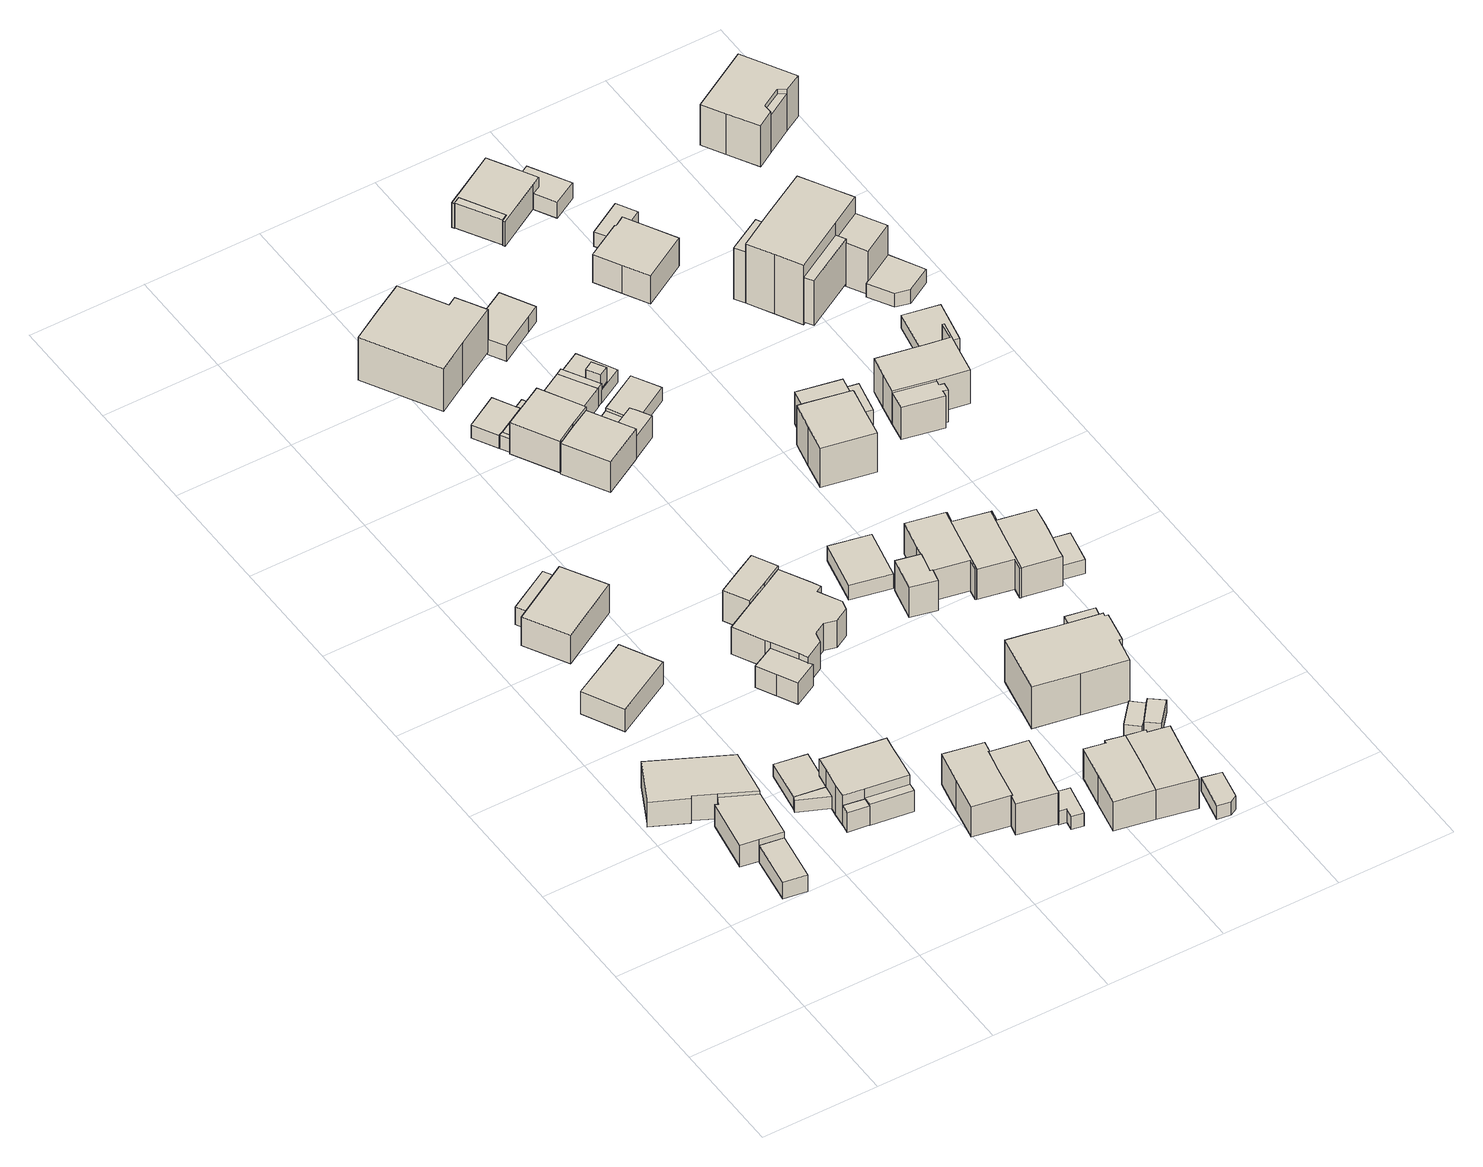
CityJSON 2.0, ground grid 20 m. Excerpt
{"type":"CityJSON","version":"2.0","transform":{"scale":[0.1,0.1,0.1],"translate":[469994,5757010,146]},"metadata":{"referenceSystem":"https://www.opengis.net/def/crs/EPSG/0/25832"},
"CityObjects":{
"building1":{"type":"Building","attributes":{"Gemeindeschluessel":"05711000","BezugspunktDach":"2000","function":"31001_2460","measuredHeight":3.94},"address":[{"country":"Germany","locality":"Bielefeld","thoroughfareNumber":"21","thoroughfareName":"Spelenkampweg"}],"geometry":[{"type":"Solid","lod":"1","boundaries":[[[[0,1,2,3]],[[4,5,6,7]],[[4,7,3,2]],[[5,4,2,1]],[[6,5,1,0]],[[7,6,0,3]]]]}]},
"building2":{"type":"Building","attributes":{"Gemeindeschluessel":"05711000","function":"31001_1010"},"address":[{"country":"Germany","locality":"Bielefeld","thoroughfareNumber":"21","thoroughfareName":"Spelenkampweg"}],"children":["building2-1","building2-2"]},
"building2-1":{"type":"BuildingPart","attributes":{"BezugspunktDach":"2000","measuredHeight":6.27},"parents":["building2"],"geometry":[{"type":"Solid","lod":"1","boundaries":[[[[8,9,10,11,12,13,14,15]],[[16,17,18,19,20,21,22,23]],[[16,23,15,14]],[[17,16,14,13]],[[18,17,13,12]],[[19,18,12,11]],[[20,19,11,10]],[[21,20,10,9]],[[22,21,9,8]],[[23,22,8,15]]]]}]},
"building2-2":{"type":"BuildingPart","attributes":{"BezugspunktDach":"2000","measuredHeight":5.45},"parents":["building2"],"geometry":[{"type":"Solid","lod":"1","boundaries":[[[[24,25,26,27,28,29,30,31]],[[16,32,33,34,35,36,17,37]],[[16,37,31,30]],[[32,16,30,29]],[[33,32,29,28]],[[34,33,28,27]],[[35,34,27,26]],[[36,35,26,25]],[[17,36,25,24]],[[37,17,24,31]]]]}]},
"building3":{"type":"Building","attributes":{"Gemeindeschluessel":"05711000","BezugspunktDach":"2000","function":"31001_1010","measuredHeight":5.62},"address":[{"country":"Germany","locality":"Bielefeld","thoroughfareNumber":"16a","thoroughfareName":"Klaberkampweg"}],"geometry":[{"type":"Solid","lod":"1","boundaries":[[[[38,39,40,41]],[[42,43,44,45]],[[42,45,41,40]],[[43,42,40,39]],[[44,43,39,38]],[[45,44,38,41]]]]}]},
"building4":{"type":"Building","attributes":{"Gemeindeschluessel":"05711000","BezugspunktDach":"2000","function":"51009_1610","measuredHeight":2.53},"address":[{"country":"Germany"}],"geometry":[{"type":"Solid","lod":"1","boundaries":[[[[46,47,48,49]],[[50,51,52,53]],[[50,53,49,48]],[[51,50,48,47]],[[52,51,47,46]],[[53,52,46,49]]]]}]},
"building5":{"type":"Building","attributes":{"Gemeindeschluessel":"05711000","BezugspunktDach":"2000","function":"51009_1610","measuredHeight":4.67},"address":[{"country":"Germany"}],"geometry":[{"type":"Solid","lod":"1","boundaries":[[[[54,55,56,57]],[[58,59,60,61]],[[58,61,57,56]],[[59,58,56,55]],[[60,59,55,54]],[[61,60,54,57]]]]}]},
"building6":{"type":"Building","attributes":{"Gemeindeschluessel":"05711000","BezugspunktDach":"2000","function":"31001_2460","measuredHeight":2.5},"address":[{"country":"Germany","locality":"Bielefeld","thoroughfareNumber":"23","thoroughfareName":"Spelenkampweg"}],"geometry":[{"type":"Solid","lod":"1","boundaries":[[[[62,46,49,63,64,65]],[[66,67,53,52,68,69]],[[66,69,65,64]],[[67,66,64,63]],[[53,67,63,49]],[[52,53,49,46]],[[68,52,46,62]],[[69,68,62,65]]]]}]},
"building7":{"type":"Building","attributes":{"Gemeindeschluessel":"05711000","function":"31001_1010"},"address":[{"country":"Germany","locality":"Bielefeld","thoroughfareNumber":"16","thoroughfareName":"Klaberkampweg"}],"children":["building7-1","building7-2"]},
"building7-1":{"type":"BuildingPart","attributes":{"BezugspunktDach":"2000","measuredHeight":7.85},"parents":["building7"],"geometry":[{"type":"Solid","lod":"1","boundaries":[[[[70,71,72,73]],[[74,75,76,77]],[[74,77,73,72]],[[75,74,72,71]],[[76,75,71,70]],[[77,76,70,73]]]]}]},
"building7-2":{"type":"BuildingPart","attributes":{"BezugspunktDach":"2000","measuredHeight":3.59},"parents":["building7"],"geometry":[{"type":"Solid","lod":"1","boundaries":[[[[78,79,80,81]],[[82,83,84,76]],[[82,76,81,80]],[[83,82,80,79]],[[84,83,79,78]],[[76,84,78,81]]]]}]},
"building8":{"type":"Building","attributes":{"Gemeindeschluessel":"05711000","function":"31001_1010"},"address":[{"country":"Germany","locality":"Bielefeld","thoroughfareNumber":"23","thoroughfareName":"Spelenkampweg"}],"children":["building8-1","building8-2"]},
"building8-1":{"type":"BuildingPart","attributes":{"BezugspunktDach":"2000","measuredHeight":7.78},"parents":["building8"],"geometry":[{"type":"Solid","lod":"1","boundaries":[[[[85,86,87,88,89,90,91,92,93,94]],[[95,96,97,98,99,100,101,102,103,104]],[[95,104,94,93]],[[96,95,93,92]],[[97,96,92,91]],[[98,97,91,90]],[[99,98,90,89]],[[100,99,89,88]],[[101,100,88,87]],[[102,101,87,86]],[[103,102,86,85]],[[104,103,85,94]]]]}]},
"building8-2":{"type":"BuildingPart","attributes":{"BezugspunktDach":"2000","measuredHeight":4.27},"parents":["building8"],"geometry":[{"type":"Solid","lod":"1","boundaries":[[[[105,106,107,108]],[[109,110,96,95]],[[109,95,108,107]],[[110,109,107,106]],[[96,110,106,105]],[[95,96,105,108]]]]}]},
"building9":{"type":"Building","attributes":{"Gemeindeschluessel":"05711000","BezugspunktDach":"2000","function":"31001_1010","measuredHeight":8.77},"address":[{"country":"Germany","locality":"Bielefeld","thoroughfareNumber":"42","thoroughfareName":"Nordkampweg"}],"geometry":[{"type":"Solid","lod":"1","boundaries":[[[[111,112,113,114,115,116,117,118,119]],[[120,121,122,123,124,125,126,127,128]],[[120,128,119,118]],[[121,120,118,117]],[[122,121,117,116]],[[123,122,116,115]],[[124,123,115,114]],[[125,124,114,113]],[[126,125,113,112]],[[127,126,112,111]],[[128,127,111,119]]]]}]},
"building10":{"type":"Building","attributes":{"Gemeindeschluessel":"05711000","BezugspunktDach":"2000","function":"31001_1010","measuredHeight":8.92},"address":[{"country":"Germany","locality":"Bielefeld","thoroughfareNumber":"40","thoroughfareName":"Nordkampweg"}],"geometry":[{"type":"Solid","lod":"1","boundaries":[[[[129,130,118,117,131,115,114,132,133,134,135]],[[136,137,138,139,140,141,142,143,144,145,146]],[[136,146,135,134]],[[137,136,134,133]],[[138,137,133,132]],[[139,138,132,114]],[[140,139,114,115]],[[141,140,115,131]],[[142,141,131,117]],[[143,142,117,118]],[[144,143,118,130]],[[145,144,130,129]],[[146,145,129,135]]]]}]},
"building11":{"type":"Building","attributes":{"Gemeindeschluessel":"05711000","function":"31001_1010"},"address":[{"country":"Germany","locality":"Bielefeld","thoroughfareNumber":"18","thoroughfareName":"Klaberkampweg"}],"children":["building11-1","building11-2","building11-3"]},
"building11-1":{"type":"BuildingPart","attributes":{"BezugspunktDach":"2000","measuredHeight":8.08},"parents":["building11"],"geometry":[{"type":"Solid","lod":"1","boundaries":[[[[147,148,149,150,151,152,153,154,155,156,157,158,159,160,161,162]],[[163,164,165,166,167,168,169,170,171,172,173,174,175,176,177,178]],[[163,178,162,161]],[[164,163,161,160]],[[165,164,160,159]],[[166,165,159,158]],[[167,166,158,157]],[[168,167,157,156]],[[169,168,156,155]],[[170,169,155,154]],[[171,170,154,153]],[[172,171,153,152]],[[173,172,152,151]],[[174,173,151,150]],[[175,174,150,149]],[[176,175,149,148]],[[177,176,148,147]],[[178,177,147,162]]]]}]},
"building11-2":{"type":"BuildingPart","attributes":{"BezugspunktDach":"2000","measuredHeight":8.92},"parents":["building11"],"geometry":[{"type":"Solid","lod":"1","boundaries":[[[[179,180,181,182,183,184]],[[173,185,186,187,174,188]],[[173,188,184,183]],[[185,173,183,182]],[[186,185,182,181]],[[187,186,181,180]],[[174,187,180,179]],[[188,174,179,184]]]]}]},
"building11-3":{"type":"BuildingPart","attributes":{"BezugspunktDach":"2000","measuredHeight":5.69},"parents":["building11"],"geometry":[{"type":"Solid","lod":"1","boundaries":[[[[189,190,191,192,193,194,195]],[[196,197,198,170,199,168,200]],[[196,200,195,194]],[[197,196,194,193]],[[198,197,193,192]],[[170,198,192,191]],[[199,170,191,190]],[[168,199,190,189]],[[200,168,189,195]]]]}]},
"building12":{"type":"Building","attributes":{"Gemeindeschluessel":"05711000","BezugspunktDach":"2000","function":"31001_9998","measuredHeight":2.68},"address":[{"country":"Germany","locality":"Bielefeld","thoroughfareNumber":"40","thoroughfareName":"Nordkampweg"}],"geometry":[{"type":"Solid","lod":"1","boundaries":[[[[201,202,203,204,205,206]],[[207,208,209,210,211,212]],[[207,212,206,205]],[[208,207,205,204]],[[209,208,204,203]],[[210,209,203,202]],[[211,210,202,201]],[[212,211,201,206]]]]}]},
"building13":{"type":"Building","attributes":{"Gemeindeschluessel":"05711000","BezugspunktDach":"2000","function":"31001_2460","measuredHeight":2.76},"address":[{"country":"Germany","locality":"Bielefeld","thoroughfareNumber":"17","thoroughfareName":"Klaberkampweg"}],"geometry":[{"type":"Solid","lod":"1","boundaries":[[[[213,214,215,216,217,218]],[[219,220,221,222,223,224]],[[219,224,218,217]],[[220,219,217,216]],[[221,220,216,215]],[[222,221,215,214]],[[223,222,214,213]],[[224,223,213,218]]]]}]},
"building14":{"type":"Building","attributes":{"Gemeindeschluessel":"05711000","function":"31001_2010"},"address":[{"country":"Germany","locality":"Bielefeld","thoroughfareNumber":"17","thoroughfareName":"Klaberkampweg"}],"children":["building14-1","building14-2"]},
"building14-1":{"type":"BuildingPart","attributes":{"BezugspunktDach":"2000","measuredHeight":2.83},"parents":["building14"],"geometry":[{"type":"Solid","lod":"1","boundaries":[[[[225,226,227,228,229,230]],[[231,232,233,234,235,236]],[[231,236,230,229]],[[232,231,229,228]],[[233,232,228,227]],[[234,233,227,226]],[[235,234,226,225]],[[236,235,225,230]]]]}]},
"building14-2":{"type":"BuildingPart","attributes":{"BezugspunktDach":"2000","measuredHeight":2.71},"address":[{"country":"Germany","locality":"Bielefeld","thoroughfareNumber":"17","thoroughfareName":"Klaberkampweg"}],"parents":["building14"],"geometry":[{"type":"Solid","lod":"1","boundaries":[[[[228,237,238,229]],[[239,219,224,240]],[[239,240,229,238]],[[219,239,238,237]],[[224,219,237,228]],[[240,224,228,229]]]]}]},
"building15":{"type":"Building","attributes":{"Gemeindeschluessel":"05711000","BezugspunktDach":"2000","function":"31001_1010","measuredHeight":11.58},"address":[{"country":"Germany","locality":"Bielefeld","thoroughfareNumber":"15","thoroughfareName":"Klaberkampweg"}],"geometry":[{"type":"Solid","lod":"1","boundaries":[[[[241,242,243,244,245,246,247,248,249,250]],[[251,252,253,254,255,256,257,258,259,260]],[[251,260,250,249]],[[252,251,249,248]],[[253,252,248,247]],[[254,253,247,246]],[[255,254,246,245]],[[256,255,245,244]],[[257,256,244,243]],[[258,257,243,242]],[[259,258,242,241]],[[260,259,241,250]]]]}]},
"building16":{"type":"Building","attributes":{"Gemeindeschluessel":"05711000","BezugspunktDach":"2000","function":"31001_1010","measuredHeight":8.88},"address":[{"country":"Germany","locality":"Bielefeld","thoroughfareNumber":"38","thoroughfareName":"Nordkampweg"}],"geometry":[{"type":"Solid","lod":"1","boundaries":[[[[261,262,263,264,265,266,267,268]],[[269,270,271,272,273,274,275,276]],[[269,276,268,267]],[[270,269,267,266]],[[271,270,266,265]],[[272,271,265,264]],[[273,272,264,263]],[[274,273,263,262]],[[275,274,262,261]],[[276,275,261,268]]]]}]},
"building17":{"type":"Building","attributes":{"Gemeindeschluessel":"05711000","BezugspunktDach":"2000","function":"31001_1010","measuredHeight":8},"address":[{"country":"Germany","locality":"Bielefeld","thoroughfareNumber":"19","thoroughfareName":"Klaberkampweg"}],"geometry":[{"type":"Solid","lod":"1","boundaries":[[[[277,278,279,280,281]],[[282,283,284,285,286]],[[282,286,281,280]],[[283,282,280,279]],[[284,283,279,278]],[[285,284,278,277]],[[286,285,277,281]]]]}]},
"building18":{"type":"Building","attributes":{"Gemeindeschluessel":"05711000","function":"31001_1100"},"address":[{"country":"Germany","locality":"Bielefeld","thoroughfareNumber":"17","thoroughfareName":"Klaberkampweg"}],"children":["building18-1","building18-2"]},
"building18-1":{"type":"BuildingPart","attributes":{"BezugspunktDach":"2000","measuredHeight":7.53},"parents":["building18"],"geometry":[{"type":"Solid","lod":"1","boundaries":[[[[287,288,289,290,291,292,293,294,295]],[[296,297,298,299,300,301,302,303,304]],[[296,304,295,294]],[[297,296,294,293]],[[298,297,293,292]],[[299,298,292,291]],[[300,299,291,290]],[[301,300,290,289]],[[302,301,289,288]],[[303,302,288,287]],[[304,303,287,295]]]]}]},
"building18-2":{"type":"BuildingPart","attributes":{"BezugspunktDach":"2000","measuredHeight":4.88},"parents":["building18"],"geometry":[{"type":"Solid","lod":"1","boundaries":[[[[305,306,307,308,309,310]],[[301,311,300,312,313,314]],[[301,314,310,309]],[[311,301,309,308]],[[300,311,308,307]],[[312,300,307,306]],[[313,312,306,305]],[[314,313,305,310]]]]}]},
"building19":{"type":"Building","attributes":{"Gemeindeschluessel":"05711000","BezugspunktDach":"2000","function":"31001_1010","measuredHeight":8.87},"address":[{"country":"Germany","locality":"Bielefeld","thoroughfareNumber":"36","thoroughfareName":"Nordkampweg"}],"geometry":[{"type":"Solid","lod":"1","boundaries":[[[[315,316,317,265,264,263,318,319]],[[320,273,272,271,321,322,323,324]],[[320,324,319,318]],[[273,320,318,263]],[[272,273,263,264]],[[271,272,264,265]],[[321,271,265,317]],[[322,321,317,316]],[[323,322,316,315]],[[324,323,315,319]]]]}]},
"building20":{"type":"Building","attributes":{"Gemeindeschluessel":"05711000","BezugspunktDach":"2000","function":"31001_9998","measuredHeight":5.25},"address":[{"country":"Germany","locality":"Bielefeld","thoroughfareNumber":"19","thoroughfareName":"Klaberkampweg"}],"geometry":[{"type":"Solid","lod":"1","boundaries":[[[[325,326,327,328,329,330]],[[331,332,333,334,335,336]],[[331,336,330,329]],[[332,331,329,328]],[[333,332,328,327]],[[334,333,327,326]],[[335,334,326,325]],[[336,335,325,330]]]]}]},
"building21":{"type":"Building","attributes":{"Gemeindeschluessel":"05711000","BezugspunktDach":"2000","function":"31001_2460","measuredHeight":2.74},"address":[{"country":"Germany","locality":"Bielefeld","thoroughfareNumber":"36","thoroughfareName":"Nordkampweg"}],"geometry":[{"type":"Solid","lod":"1","boundaries":[[[[337,338,339,340,341]],[[342,343,344,345,346]],[[342,346,341,340]],[[343,342,340,339]],[[344,343,339,338]],[[345,344,338,337]],[[346,345,337,341]]]]}]},
"building22":{"type":"Building","attributes":{"Gemeindeschluessel":"05711000","BezugspunktDach":"2000","function":"31001_2460","measuredHeight":2.99},"address":[{"country":"Germany","locality":"Bielefeld","thoroughfareNumber":"18","thoroughfareName":"Klaberkampweg"}],"geometry":[{"type":"Solid","lod":"1","boundaries":[[[[347,348,349,350]],[[351,352,353,354]],[[351,354,350,349]],[[352,351,349,348]],[[353,352,348,347]],[[354,353,347,350]]]]}]},
"building23":{"type":"Building","attributes":{"Gemeindeschluessel":"05711000","function":"31001_9998"},"address":[{"country":"Germany","locality":"Bielefeld","thoroughfareNumber":"17","thoroughfareName":"Klaberkampweg"}],"children":["building23-1","building23-2"]},
"building23-1":{"type":"BuildingPart","attributes":{"BezugspunktDach":"2000","measuredHeight":4.89},"parents":["building23"],"geometry":[{"type":"Solid","lod":"1","boundaries":[[[[355,356,357,358,306,305,310,359]],[[360,361,362,363,364,365,366,367]],[[360,367,359,310]],[[361,360,310,305]],[[362,361,305,306]],[[363,362,306,358]],[[364,363,358,357]],[[365,364,357,356]],[[366,365,356,355]],[[367,366,355,359]]]]}]},
"building23-2":{"type":"BuildingPart","attributes":{"BezugspunktDach":"2000","measuredHeight":2.54},"address":[{"country":"Germany","locality":"Bielefeld","thoroughfareNumber":"17","thoroughfareName":"Klaberkampweg"}],"parents":["building23"],"geometry":[{"type":"Solid","lod":"1","boundaries":[[[[368,369,370,371]],[[372,373,374,375]],[[372,375,371,370]],[[373,372,370,369]],[[374,373,369,368]],[[375,374,368,371]]]]}]},
"building24":{"type":"Building","attributes":{"Gemeindeschluessel":"05711000","BezugspunktDach":"2000","function":"31001_2460","measuredHeight":6.12},"address":[{"country":"Germany","locality":"Bielefeld","thoroughfareNumber":"20","thoroughfareName":"Klaberkampweg"}],"geometry":[{"type":"Solid","lod":"1","boundaries":[[[[376,377,378,379,380,381]],[[382,383,384,385,386,387]],[[382,387,381,380]],[[383,382,380,379]],[[384,383,379,378]],[[385,384,378,377]],[[386,385,377,376]],[[387,386,376,381]]]]}]},
"building25":{"type":"Building","attributes":{"Gemeindeschluessel":"05711000","function":"31001_9998"},"address":[{"country":"Germany","locality":"Bielefeld","thoroughfareNumber":"19","thoroughfareName":"Klaberkampweg"}],"children":["building25-1","building25-2"]},
"building25-1":{"type":"BuildingPart","attributes":{"BezugspunktDach":"2000","measuredHeight":3.12},"parents":["building25"],"geometry":[{"type":"Solid","lod":"1","boundaries":[[[[388,389,390,391,392]],[[393,394,395,396,397]],[[393,397,392,391]],[[394,393,391,390]],[[395,394,390,389]],[[396,395,389,388]],[[397,396,388,392]]]]}]},
"building25-2":{"type":"BuildingPart","attributes":{"BezugspunktDach":"2000","measuredHeight":2.15},"parents":["building25"],"geometry":[{"type":"Solid","lod":"1","boundaries":[[[[398,399,400,401,402,403,404]],[[394,405,406,407,408,409,395]],[[394,395,404,403]],[[405,394,403,402]],[[406,405,402,401]],[[407,406,401,400]],[[408,407,400,399]],[[409,408,399,398]],[[395,409,398,404]]]]}]},
"building26":{"type":"Building","attributes":{"Gemeindeschluessel":"05711000","function":"31001_1010"},"address":[{"country":"Germany","locality":"Bielefeld","thoroughfareNumber":"34","thoroughfareName":"Nordkampweg"}],"children":["building26-1","building26-2"]},
"building26-1":{"type":"BuildingPart","attributes":{"BezugspunktDach":"2000","measuredHeight":10.74},"parents":["building26"],"geometry":[{"type":"Solid","lod":"1","boundaries":[[[[410,411,412,413,414,415,416,417,418,419,420]],[[421,422,423,424,425,426,427,428,429,430,431]],[[421,431,420,419]],[[422,421,419,418]],[[423,422,418,417]],[[424,423,417,416]],[[425,424,416,415]],[[426,425,415,414]],[[427,426,414,413]],[[428,427,413,412]],[[429,428,412,411]],[[430,429,411,410]],[[431,430,410,420]]]]}]},
"building26-2":{"type":"BuildingPart","attributes":{"BezugspunktDach":"2000","measuredHeight":6.59},"parents":["building26"],"geometry":[{"type":"Solid","lod":"1","boundaries":[[[[432,433,434,435,436,437]],[[429,427,438,439,440,441]],[[429,441,437,436]],[[427,429,436,435]],[[438,427,435,434]],[[439,438,434,433]],[[440,439,433,432]],[[441,440,432,437]]]]}]},
"building27":{"type":"Building","attributes":{"Gemeindeschluessel":"05711000","BezugspunktDach":"2000","function":"31001_2460","measuredHeight":3.16},"address":[{"country":"Germany","locality":"Bielefeld","thoroughfareNumber":"15","thoroughfareName":"Klaberkampweg"}],"geometry":[{"type":"Solid","lod":"1","boundaries":[[[[442,443,444,445,446,447,448]],[[449,450,451,452,453,454,455]],[[449,455,448,447]],[[450,449,447,446]],[[451,450,446,445]],[[452,451,445,444]],[[453,452,444,443]],[[454,453,443,442]],[[455,454,442,448]]]]}]},
"building28":{"type":"Building","attributes":{"Gemeindeschluessel":"05711000","function":"51009_1611"},"address":[{"country":"Germany"}],"children":["building28-1","building28-2"]},
"building28-1":{"type":"BuildingPart","attributes":{"BezugspunktDach":"2000","measuredHeight":2.62},"parents":["building28"],"geometry":[{"type":"Solid","lod":"1","boundaries":[[[[456,369,368,371,370,457,458,459]],[[460,461,372,375,374,373,462,463]],[[460,463,459,458]],[[461,460,458,457]],[[372,461,457,370]],[[375,372,370,371]],[[374,375,371,368]],[[373,374,368,369]],[[462,373,369,456]],[[463,462,456,459]]]]}]},
"building28-2":{"type":"BuildingPart","attributes":{"BezugspunktDach":"2000","measuredHeight":5.54},"address":[{"country":"Germany"}],"parents":["building28"],"geometry":[{"type":"Solid","lod":"1","boundaries":[[[[464,465,466,467]],[[372,373,374,375]],[[372,375,467,466]],[[373,372,466,465]],[[374,373,465,464]],[[375,374,464,467]]]]}]},
"building29":{"type":"Building","attributes":{"Gemeindeschluessel":"05711000","BezugspunktDach":"2000","function":"51009_1611","measuredHeight":2.39},"address":[{"country":"Germany"}],"geometry":[{"type":"Solid","lod":"1","boundaries":[[[[468,469,470,471,472]],[[473,474,475,476,477]],[[473,477,472,471]],[[474,473,471,470]],[[475,474,470,469]],[[476,475,469,468]],[[477,476,468,472]]]]}]},
"building30":{"type":"Building","attributes":{"Gemeindeschluessel":"05711000","BezugspunktDach":"2000","function":"51009_1611","measuredHeight":2.48},"address":[{"country":"Germany"}],"geometry":[{"type":"Solid","lod":"1","boundaries":[[[[478,468,472,479,480]],[[481,482,483,484,485]],[[481,485,480,479]],[[482,481,479,472]],[[483,482,472,468]],[[484,483,468,478]],[[485,484,478,480]]]]}]},
"building31":{"type":"Building","attributes":{"Gemeindeschluessel":"05711000","BezugspunktDach":"2000","function":"31001_1010","measuredHeight":8.65},"address":[{"country":"Germany","locality":"Bielefeld","thoroughfareNumber":"20","thoroughfareName":"Klaberkampweg"}],"geometry":[{"type":"Solid","lod":"1","boundaries":[[[[486,487,488,489,490,491,492,493,494,495]],[[496,497,498,499,500,501,502,503,504,505]],[[496,505,495,494]],[[497,496,494,493]],[[498,497,493,492]],[[499,498,492,491]],[[500,499,491,490]],[[501,500,490,489]],[[502,501,489,488]],[[503,502,488,487]],[[504,503,487,486]],[[505,504,486,495]]]]}]},
"building32":{"type":"Building","attributes":{"Gemeindeschluessel":"05711000","BezugspunktDach":"2000","function":"31001_1010","measuredHeight":8.68},"address":[{"country":"Germany","locality":"Bielefeld","thoroughfareNumber":"22","thoroughfareName":"Klaberkampweg"}],"geometry":[{"type":"Solid","lod":"1","boundaries":[[[[506,507,508,509,510,511,512,513,514,515]],[[516,517,518,496,519,504,520,521,522,523]],[[516,523,515,514]],[[517,516,514,513]],[[518,517,513,512]],[[496,518,512,511]],[[519,496,511,510]],[[504,519,510,509]],[[520,504,509,508]],[[521,520,508,507]],[[522,521,507,506]],[[523,522,506,515]]]]}]},
"building33":{"type":"Building","attributes":{"Gemeindeschluessel":"05711000","function":"31001_1010"},"address":[{"country":"Germany","locality":"Bielefeld","thoroughfareNumber":"23","thoroughfareName":"Klaberkampweg"}],"children":["building33-1","building33-2"]},
"building33-1":{"type":"BuildingPart","attributes":{"BezugspunktDach":"2000","measuredHeight":9.5},"parents":["building33"],"geometry":[{"type":"Solid","lod":"1","boundaries":[[[[524,525,526,527,528,529,530,531]],[[532,533,534,535,536,537,538,539]],[[532,539,531,530]],[[533,532,530,529]],[[534,533,529,528]],[[535,534,528,527]],[[536,535,527,526]],[[537,536,526,525]],[[538,537,525,524]],[[539,538,524,531]]]]}]},
"building33-2":{"type":"BuildingPart","attributes":{"BezugspunktDach":"2000","measuredHeight":7.85},"parents":["building33"],"geometry":[{"type":"Solid","lod":"1","boundaries":[[[[540,541,542,543]],[[537,536,544,545]],[[537,545,543,542]],[[536,537,542,541]],[[544,536,541,540]],[[545,544,540,543]]]]}]},
"building34":{"type":"Building","attributes":{"Gemeindeschluessel":"05711000","BezugspunktDach":"2000","function":"31001_1010","measuredHeight":8.64},"address":[{"country":"Germany","locality":"Bielefeld","thoroughfareNumber":"24","thoroughfareName":"Klaberkampweg"}],"geometry":[{"type":"Solid","lod":"1","boundaries":[[[[546,547,548,549,550,506,551,514,552,553]],[[554,555,556,557,558,559,560,561,562,563]],[[554,563,553,552]],[[555,554,552,514]],[[556,555,514,551]],[[557,556,551,506]],[[558,557,506,550]],[[559,558,550,549]],[[560,559,549,548]],[[561,560,548,547]],[[562,561,547,546]],[[563,562,546,553]]]]}]},
"building35":{"type":"Building","attributes":{"Gemeindeschluessel":"05711000","function":"31001_1010"},"address":[{"country":"Germany","locality":"Bielefeld","thoroughfareNumber":"15a","thoroughfareName":"Klaberkampweg"}],"children":["building35-1","building35-2"]},
"building35-1":{"type":"BuildingPart","attributes":{"BezugspunktDach":"2000","measuredHeight":7.19},"parents":["building35"],"geometry":[{"type":"Solid","lod":"1","boundaries":[[[[564,565,566,567,568,569,570,571,572,573,574,575]],[[576,577,578,579,580,581,582,583,584,585,586,587]],[[576,587,575,574]],[[577,576,574,573]],[[578,577,573,572]],[[579,578,572,571]],[[580,579,571,570]],[[581,580,570,569]],[[582,581,569,568]],[[583,582,568,567]],[[584,583,567,566]],[[585,584,566,565]],[[586,585,565,564]],[[587,586,564,575]]]]}]},
"building35-2":{"type":"BuildingPart","attributes":{"BezugspunktDach":"2000","measuredHeight":7.11},"address":[{"country":"Germany","locality":"Bielefeld","thoroughfareNumber":"15a","thoroughfareName":"Klaberkampweg"}],"parents":["building35"],"geometry":[{"type":"Solid","lod":"1","boundaries":[[[[588,589,590,591]],[[592,593,594,595]],[[592,595,591,590]],[[593,592,590,589]],[[594,593,589,588]],[[595,594,588,591]]]]}]},
"building36":{"type":"Building","attributes":{"Gemeindeschluessel":"05711000","BezugspunktDach":"2000","function":"31001_2460","measuredHeight":2.71},"address":[{"country":"Germany","locality":"Bielefeld","thoroughfareNumber":"24","thoroughfareName":"Klaberkampweg"}],"geometry":[{"type":"Solid","lod":"1","boundaries":[[[[596,597,598,599]],[[600,563,561,601]],[[600,601,599,598]],[[563,600,598,597]],[[561,563,597,596]],[[601,561,596,599]]]]}]},
"building37":{"type":"Building","attributes":{"Gemeindeschluessel":"05711000","BezugspunktDach":"2000","function":"31001_2460","measuredHeight":3.08},"address":[{"country":"Germany","locality":"Bielefeld","thoroughfareNumber":"23","thoroughfareName":"Klaberkampweg"}],"geometry":[{"type":"Solid","lod":"1","boundaries":[[[[602,603,604,605,606]],[[607,608,609,610,611]],[[607,611,606,605]],[[608,607,605,604]],[[609,608,604,603]],[[610,609,603,602]],[[611,610,602,606]]]]}]},
"building38":{"type":"Building","attributes":{"Gemeindeschluessel":"05711000","BezugspunktDach":"2000","function":"31001_1010","measuredHeight":7.64},"address":[{"country":"Germany","locality":"Bielefeld","thoroughfareNumber":"17a","thoroughfareName":"Klaberkampweg"}],"geometry":[{"type":"Solid","lod":"1","boundaries":[[[[612,613,614,615,616,617,618,619,620]],[[621,622,623,624,625,626,627,628,629]],[[621,629,620,619]],[[622,621,619,618]],[[623,622,618,617]],[[624,623,617,616]],[[625,624,616,615]],[[626,625,615,614]],[[627,626,614,613]],[[628,627,613,612]],[[629,628,612,620]]]]}]},
"building39":{"type":"Building","attributes":{"Gemeindeschluessel":"05711000","BezugspunktDach":"2000","function":"31001_1010","measuredHeight":3.22},"address":[{"country":"Germany","locality":"Bielefeld","thoroughfareNumber":"15a","thoroughfareName":"Klaberkampweg"}],"geometry":[{"type":"Solid","lod":"1","boundaries":[[[[630,631,632,633,634,635]],[[636,637,638,639,640,641]],[[636,641,635,634]],[[637,636,634,633]],[[638,637,633,632]],[[639,638,632,631]],[[640,639,631,630]],[[641,640,630,635]]]]}]},
"building40":{"type":"Building","attributes":{"Gemeindeschluessel":"05711000","BezugspunktDach":"2000","function":"31001_2460","measuredHeight":2.9},"address":[{"country":"Germany","locality":"Bielefeld","thoroughfareNumber":"17a","thoroughfareName":"Klaberkampweg"}],"geometry":[{"type":"Solid","lod":"1","boundaries":[[[[642,643,644,645,646,647,648,649]],[[629,628,627,626,650,651,652,653]],[[629,653,649,648]],[[628,629,648,647]],[[627,628,647,646]],[[626,627,646,645]],[[650,626,645,644]],[[651,650,644,643]],[[652,651,643,642]],[[653,652,642,649]]]]}]},
"building41":{"type":"Building","attributes":{"Gemeindeschluessel":"05711000","function":"31001_1010"},"address":[{"country":"Germany","locality":"Bielefeld","thoroughfareNumber":"32","thoroughfareName":"Nordkampweg"}],"children":["building41-1","building41-2","building41-3"]},
"building41-1":{"type":"BuildingPart","attributes":{"BezugspunktDach":"2000","measuredHeight":9.09},"parents":["building41"],"geometry":[{"type":"Solid","lod":"1","boundaries":[[[[654,655,656,657,658,659,660,661,662,663]],[[664,665,666,667,668,669,670,671,672,673]],[[664,673,663,662]],[[665,664,662,661]],[[666,665,661,660]],[[667,666,660,659]],[[668,667,659,658]],[[669,668,658,657]],[[670,669,657,656]],[[671,670,656,655]],[[672,671,655,654]],[[673,672,654,663]]]]}]},
"building41-2":{"type":"BuildingPart","attributes":{"BezugspunktDach":"2000","measuredHeight":6.54},"parents":["building41"],"geometry":[{"type":"Solid","lod":"1","boundaries":[[[[674,675,676,677,678,679,680,681]],[[682,683,684,685,667,666,686,687]],[[682,687,681,680]],[[683,682,680,679]],[[684,683,679,678]],[[685,684,678,677]],[[667,685,677,676]],[[666,667,676,675]],[[686,666,675,674]],[[687,686,674,681]]]]}]},
"building41-3":{"type":"BuildingPart","attributes":{"BezugspunktDach":"2000","measuredHeight":2.85},"address":[{"country":"Germany","locality":"Bielefeld","thoroughfareNumber":"32","thoroughfareName":"Nordkampweg"}],"parents":["building41"],"geometry":[{"type":"Solid","lod":"1","boundaries":[[[[688,689,690,691]],[[692,693,694,695]],[[692,695,691,690]],[[693,692,690,689]],[[694,693,689,688]],[[695,694,688,691]]]]}]},
"building42":{"type":"Building","attributes":{"Gemeindeschluessel":"05711000","function":"31001_1010"},"address":[{"country":"Germany","locality":"Bielefeld","thoroughfareNumber":"30","thoroughfareName":"Nordkampweg"}],"children":["building42-1","building42-2","building42-3","building42-4"]},
"building42-1":{"type":"BuildingPart","attributes":{"BezugspunktDach":"2000","measuredHeight":13.78},"parents":["building42"],"geometry":[{"type":"Solid","lod":"1","boundaries":[[[[696,697,698,699,700,701,702,703]],[[704,705,706,707,708,709,710,711]],[[704,711,703,702]],[[705,704,702,701]],[[706,705,701,700]],[[707,706,700,699]],[[708,707,699,698]],[[709,708,698,697]],[[710,709,697,696]],[[711,710,696,703]]]]}]},
"building42-2":{"type":"BuildingPart","attributes":{"BezugspunktDach":"2000","measuredHeight":10.4},"parents":["building42"],"geometry":[{"type":"Solid","lod":"1","boundaries":[[[[712,713,714,715]],[[706,716,717,707]],[[706,707,715,714]],[[716,706,714,713]],[[717,716,713,712]],[[707,717,712,715]]]]}]},
"building42-3":{"type":"BuildingPart","attributes":{"BezugspunktDach":"2000","measuredHeight":10.73},"parents":["building42"],"geometry":[{"type":"Solid","lod":"1","boundaries":[[[[718,719,720,721,722]],[[723,724,711,710,725]],[[723,725,722,721]],[[724,723,721,720]],[[711,724,720,719]],[[710,711,719,718]],[[725,710,718,722]]]]}]},
"building42-4":{"type":"BuildingPart","attributes":{"BezugspunktDach":"2000","measuredHeight":9.26},"address":[{"country":"Germany","locality":"Bielefeld","thoroughfareNumber":"30","thoroughfareName":"Nordkampweg"}],"parents":["building42"],"geometry":[{"type":"Solid","lod":"1","boundaries":[[[[726,727,728,729]],[[730,731,732,733]],[[730,733,729,728]],[[731,730,728,727]],[[732,731,727,726]],[[733,732,726,729]]]]}]},
"building43":{"type":"Building","attributes":{"Gemeindeschluessel":"05711000","BezugspunktDach":"2000","function":"31001_2460","measuredHeight":2.59},"address":[{"country":"Germany","locality":"Bielefeld","thoroughfareNumber":"32","thoroughfareName":"Nordkampweg"}],"geometry":[{"type":"Solid","lod":"1","boundaries":[[[[734,735,736,737,738,739]],[[740,741,742,743,744,745]],[[740,745,739,738]],[[741,740,738,737]],[[742,741,737,736]],[[743,742,736,735]],[[744,743,735,734]],[[745,744,734,739]]]]}]},
"building44":{"type":"Building","attributes":{"Gemeindeschluessel":"05711000","BezugspunktDach":"2000","function":"31001_2460","measuredHeight":2.73},"address":[{"country":"Germany","locality":"Bielefeld","thoroughfareNumber":"30","thoroughfareName":"Nordkampweg"}],"geometry":[{"type":"Solid","lod":"1","boundaries":[[[[746,747,748,749,750,751]],[[752,753,754,723,725,755]],[[752,755,751,750]],[[753,752,750,749]],[[754,753,749,748]],[[723,754,748,747]],[[725,723,747,746]],[[755,725,746,751]]]]}]},
"building45":{"type":"Building","attributes":{"Gemeindeschluessel":"05711000","function":"31001_1010"},"address":[{"country":"Germany","locality":"Bielefeld","thoroughfareNumber":"28","thoroughfareName":"Nordkampweg"}],"children":["building45-1","building45-2"]},
"building45-1":{"type":"BuildingPart","attributes":{"BezugspunktDach":"2000","measuredHeight":10.32},"parents":["building45"],"geometry":[{"type":"Solid","lod":"1","boundaries":[[[[756,757,758,759,760,761,762,763,764,765]],[[766,767,768,769,770,771,772,773,774,775]],[[766,775,765,764]],[[767,766,764,763]],[[768,767,763,762]],[[769,768,762,761]],[[770,769,761,760]],[[771,770,760,759]],[[772,771,759,758]],[[773,772,758,757]],[[774,773,757,756]],[[775,774,756,765]]]]}]},
"building45-2":{"type":"BuildingPart","attributes":{"BezugspunktDach":"2000","measuredHeight":7.51},"address":[{"country":"Germany","locality":"Bielefeld","thoroughfareNumber":"28","thoroughfareName":"Nordkampweg"}],"parents":["building45"],"geometry":[{"type":"Solid","lod":"1","boundaries":[[[[776,777,778,779]],[[769,768,767,766]],[[769,766,779,778]],[[768,769,778,777]],[[767,768,777,776]],[[766,767,776,779]]]]}]}
},
"vertices":[
[100,280,53],[88,196,53],[127,190,53],[140,274,53],[127,190,19],[88,196,19],[100,280,19],[140,274,19],
[39,506,71],[4,434,71],[1,429,71],[59,401,71],[62,406,71],[97,388,71],[153,361,71],[166,443,71],[153,361,21],[97,388,21],[62,406,21],[59,401,21],[1,429,21],[4,434,21],[39,506,21],[166,443,21],
[97,388,65],[90,374,65],[85,377,65],[70,285,65],[100,280,65],[140,274,65],[153,361,65],[121,377,65],[140,274,21],[100,280,21],[70,285,21],[85,377,21],[90,374,21],[121,377,21],
[142,729,74],[42,676,74],[77,609,74],[177,663,74],[77,609,28],[42,676,28],[142,729,28],[177,663,28],
[203,348,43],[201,341,43],[251,319,43],[254,340,43],[251,319,18],[201,341,18],[203,348,18],[254,340,18],
[246,282,57],[243,265,57],[279,260,57],[281,276,57],[279,260,18],[243,265,18],[246,282,18],[281,276,18],
[215,422,43],[258,365,43],[261,364,43],[269,413,43],[261,364,18],[258,365,18],[215,422,18],[269,413,18],
[149,902,88],[45,842,88],[85,771,88],[190,831,88],[85,771,30],[45,842,30],[149,902,30],[190,831,30],
[135,926,66],[61,884,66],[75,859,66],[149,902,66],[75,859,30],[61,884,30],[135,926,30],
[361,325,78],[365,349,78],[261,364,78],[258,365,78],[255,341,78],[249,305,78],[246,282,78],[281,276,78],[352,265,78],[356,289,78],[352,265,17],[281,276,17],[246,282,17],[249,305,17],[255,341,17],[258,365,17],[261,364,17],[365,349,17],[361,325,17],[356,289,17],
[281,276,60],[279,260,60],[350,250,60],[352,265,60],[350,250,17],[279,260,17],
[417,280,75],[405,222,75],[394,163,75],[456,152,75],[458,151,75],[469,209,75],[477,248,75],[479,247,75],[483,267,75],[479,247,13],[477,248,13],[469,209,13],[458,151,13],[456,152,13],[394,163,13],[405,222,13],[417,280,13],[483,267,13],
[529,177,75],[540,236,75],[465,190,75],[452,133,75],[517,119,75],[518,120,75],[525,160,75],[518,120,12],[517,119,12],[452,133,12],[456,152,12],[458,151,12],[465,190,12],[477,248,12],[479,247,12],[540,236,12],[529,177,12],[525,160,12],
[444,663,79],[455,669,79],[448,683,79],[421,733,79],[346,693,79],[298,667,79],[325,617,79],[329,609,79],[352,567,79],[359,553,79],[391,571,79],[395,590,79],[416,601,79],[436,596,79],[460,609,79],[464,626,79],[460,609,24],[436,596,24],[416,601,24],[395,590,24],[391,571,24],[359,553,24],[352,567,24],[329,609,24],[325,617,24],[298,667,24],[346,693,24],[421,733,24],[448,683,24],[455,669,24],[444,663,24],[464,626,24],
[421,733,86],[400,773,86],[362,753,86],[325,733,86],[346,693,86],[384,713,86],[325,733,24],[362,753,24],[400,773,24],[384,713,24],
[359,553,68],[346,578,68],[329,609,68],[290,589,68],[307,557,68],[324,525,68],[363,546,68],[324,525,24],[307,557,24],[290,589,24],[346,578,24],[363,546,24],
[525,160,36],[518,120,36],[531,118,36],[528,102,36],[548,98,36],[559,153,36],[548,98,9],[528,102,9],[531,118,9],[518,120,9],[525,160,9],[559,153,9],
[294,1235,63],[290,1241,63],[270,1277,63],[214,1245,63],[237,1204,63],[244,1207,63],[237,1204,36],[214,1245,36],[270,1277,36],[290,1241,36],[294,1235,36],[244,1207,36],
[304,1249,64],[290,1241,64],[294,1235,64],[244,1207,64],[252,1192,64],[317,1228,64],[252,1192,35],[244,1207,35],[294,1235,35],[290,1241,35],[304,1249,35],[317,1228,35],
[237,1204,64],[246,1188,64],[246,1188,36],[252,1192,36],
[191,1465,126],[138,1434,126],[208,1311,126],[261,1342,126],[329,1381,126],[330,1381,126],[314,1409,126],[302,1429,126],[287,1420,126],[244,1495,126],[287,1420,39],[302,1429,39],[314,1409,39],[330,1381,39],[329,1381,39],[261,1342,39],[208,1311,39],[138,1434,39],[191,1465,39],[244,1495,39],
[589,124,69],[578,66,69],[644,53,69],[656,111,69],[668,174,69],[637,181,69],[636,176,69],[601,183,69],[636,176,9],[637,181,9],[668,174,9],[656,111,9],[644,53,9],[578,66,9],[589,124,9],[601,183,9],
[356,1155,92],[321,1136,92],[287,1116,92],[328,1044,92],[397,1083,92],[328,1044,30],[287,1116,30],[321,1136,30],[356,1155,30],[397,1083,30],
[321,1136,98],[357,1156,98],[350,1169,98],[317,1228,98],[281,1208,98],[252,1192,98],[245,1188,98],[286,1115,98],[287,1116,98],[286,1115,34],[245,1188,34],[252,1192,34],[281,1208,34],[317,1228,34],[350,1169,34],[357,1156,34],[321,1136,34],[287,1116,34],
[389,1230,73],[372,1259,73],[317,1228,73],[333,1199,73],[350,1169,73],[406,1201,73],[333,1199,34],[372,1259,34],[389,1230,34],[406,1201,34],
[734,156,69],[699,163,69],[700,168,69],[710,39,69],[722,98,69],[710,39,9],[700,168,9],[699,163,9],[734,156,9],[722,98,9],
[429,1129,75],[422,1140,75],[378,1116,75],[387,1100,75],[397,1083,75],[441,1108,75],[397,1083,31],[387,1100,31],[378,1116,31],[422,1140,31],[429,1129,31],[441,1108,31],
[766,64,33],[734,71,33],[721,8,33],[744,4,33],[756,11,33],[744,4,6],[721,8,6],[734,71,6],[766,64,6],[756,11,6],
[525,762,49],[507,675,49],[575,661,49],[593,748,49],[575,661,19],[507,675,19],[525,762,19],[593,748,19],
[415,1208,73],[406,1224,73],[399,1236,73],[382,1265,73],[416,1207,73],[406,1201,35],[389,1230,35],[372,1259,35],[382,1265,35],[399,1236,35],[406,1224,35],[415,1208,35],[416,1207,35],
[418,1239,60],[403,1230,60],[415,1208,60],[431,1217,60],[415,1208,34],[403,1230,34],[418,1239,34],[431,1217,34],
[606,610,81],[614,646,81],[574,655,81],[561,596,81],[605,586,81],[610,609,81],[605,586,20],[561,596,20],[574,655,20],[614,646,20],[606,610,20],[610,609,20],
[470,1213,56],[403,1175,56],[422,1140,56],[429,1129,56],[496,1167,56],[429,1129,29],[422,1140,29],[403,1175,29],[470,1213,29],[496,1167,29],
[375,1159,51],[372,1164,51],[357,1156,51],[356,1155,51],[378,1116,51],[422,1140,51],[403,1175,51],[378,1116,29],[356,1155,29],[357,1156,29],[372,1164,29],[375,1159,29],
[764,381,94],[765,387,94],[689,401,94],[646,410,94],[613,416,94],[593,312,94],[669,298,94],[745,283,94],[754,327,94],[759,326,94],[769,380,94],[759,326,9],[754,327,9],[745,283,9],[669,298,9],[593,312,9],[613,416,9],[646,410,9],[689,401,9],[765,387,9],[764,381,9],[769,380,9],
[723,428,75],[720,410,75],[648,424,75],[646,410,75],[765,387,75],[772,419,75],[648,424,9],[720,410,9],[723,428,9],[772,419,9],
[426,1401,66],[396,1455,66],[314,1409,66],[330,1381,66],[329,1381,66],[345,1354,66],[404,1388,66],[345,1354,35],[329,1381,35],[330,1381,35],[314,1409,35],[396,1455,35],[426,1401,35],[404,1388,35],
[382,1268,60],[416,1206,60],[459,1230,60],[425,1292,60],[459,1230,34],[416,1206,34],[382,1268,34],[425,1292,34],
[418,1239,90],[403,1230,90],[415,1208,90],[431,1217,90],
[751,247,33],[731,264,33],[698,226,33],[719,208,33],[726,215,33],[719,208,9],[698,226,9],[731,264,9],[751,247,9],[726,215,9],
[757,254,33],[746,198,33],[779,236,33],[746,198,8],[726,215,8],[751,247,8],[757,254,8],[779,236,8],
[692,702,80],[628,715,80],[617,663,80],[614,646,80],[606,610,80],[610,609,80],[668,597,80],[664,578,80],[666,577,80],[681,649,80],[666,577,18],[664,578,18],[668,597,18],[610,609,18],[606,610,18],[614,646,18],[617,663,18],[628,715,18],[692,702,18],[681,649,18],
[749,669,79],[690,682,79],[694,701,79],[692,702,79],[677,630,79],[666,577,79],[725,565,79],[721,546,79],[723,545,79],[738,617,79],[723,545,18],[721,546,18],[725,565,18],[677,630,18],[694,701,18],[690,682,18],[749,669,18],[738,617,18],
[704,972,100],[704,974,100],[630,989,100],[617,991,100],[607,944,100],[598,896,100],[686,879,100],[695,926,100],[686,879,21],[598,896,21],[607,944,21],[617,991,21],[630,989,21],[704,974,21],[704,972,21],[695,926,21],
[638,1029,86],[630,989,86],[704,974,86],[712,1014,86],[638,1029,21],[712,1014,21],
[798,584,79],[802,604,79],[808,637,79],[747,649,79],[751,669,79],[734,597,79],[787,532,79],[789,545,79],[787,532,19],[723,545,19],[734,597,19],[749,669,19],[751,669,19],[747,649,19],[808,637,19],[802,604,19],[798,584,19],[789,545,19],
[540,1646,90],[518,1684,90],[426,1631,90],[428,1627,90],[439,1633,90],[459,1599,90],[478,1565,90],[468,1559,90],[470,1555,90],[547,1600,90],[562,1608,90],[544,1639,90],[562,1608,40],[547,1600,40],[470,1555,40],[468,1559,40],[478,1565,40],[459,1599,40],[439,1633,40],[428,1627,40],[426,1631,40],[518,1684,40],[540,1646,40],[544,1639,40],
[439,1633,92],[428,1627,92],[468,1559,92],[478,1565,92],[468,1559,41],[428,1627,41],[439,1633,41],[478,1565,41],
[802,604,47],[789,545,47],[829,537,47],[841,596,47],[829,537,19],[841,596,19],
[716,1030,51],[712,1014,51],[704,972,51],[734,966,51],[746,1024,51],[734,966,20],[704,972,20],[712,1014,20],[716,1030,20],[746,1024,20],
[620,1471,91],[602,1460,91],[601,1462,91],[541,1428,91],[565,1385,91],[588,1344,91],[666,1389,91],[643,1430,91],[621,1469,91],[643,1430,34],[666,1389,34],[588,1344,34],[565,1385,34],[541,1428,34],[601,1462,34],[602,1460,34],[620,1471,34],[621,1469,34],
[570,1654,71],[544,1639,71],[562,1608,71],[547,1600,71],[567,1565,71],[608,1588,71],[567,1565,39],[547,1600,39],[562,1608,39],[544,1639,39],[570,1654,39],[608,1588,39],
[642,1525,63],[616,1510,63],[583,1491,63],[601,1462,63],[602,1460,63],[620,1471,63],[621,1469,63],[661,1492,63],[583,1491,34],[616,1510,34],[642,1525,34],[661,1492,34],
[901,1040,78],[896,1011,78],[861,1017,78],[778,1033,78],[771,997,78],[764,961,78],[832,947,78],[884,937,78],[891,974,78],[904,1039,78],[891,974,10],[884,937,10],[832,947,10],[764,961,10],[771,997,10],[778,1033,10],[861,1017,10],[896,1011,10],[901,1040,10],[904,1039,10],
[830,938,75],[832,947,75],[764,961,75],[758,927,75],[826,913,75],[828,924,75],[836,922,75],[838,936,75],[836,922,10],[828,924,10],[826,913,10],[758,927,10],[830,938,10],[838,936,10],
[867,1046,40],[861,1017,40],[896,1011,40],[901,1040,40],[896,1011,12],[861,1017,12],[867,1046,12],[901,1040,12],
[906,1286,134],[882,1328,134],[858,1369,134],[776,1323,134],[718,1289,134],[742,1247,134],[765,1205,134],[852,1255,134],[765,1205,13],[742,1247,13],[718,1289,13],[776,1323,13],[858,1369,13],[882,1328,13],[906,1286,13],[852,1255,13],
[767,1339,117],[708,1306,117],[718,1289,117],[776,1323,117],[708,1306,13],[767,1339,13],
[906,1286,101],[852,1255,101],[861,1240,101],[879,1208,101],[933,1239,101],[879,1208,13],[861,1240,13],[933,1239,13],
[852,1255,110],[765,1205,110],[774,1190,110],[861,1240,110],[774,1190,19],[765,1205,19],[852,1255,19],[861,1240,19],
[881,1121,41],[867,1046,41],[901,1040,41],[904,1039,41],[927,1034,41],[942,1109,41],[927,1034,15],[904,1039,15],[901,1040,15],[867,1046,15],[881,1121,15],[942,1109,15],
[933,1239,41],[879,1208,41],[874,1205,41],[898,1165,41],[922,1159,41],[964,1183,41],[922,1159,13],[898,1165,13],[874,1205,13],[964,1183,13],
[954,1610,117],[933,1647,117],[829,1587,117],[850,1550,117],[879,1501,117],[907,1518,117],[907,1534,117],[941,1553,117],[953,1545,117],[982,1561,117],[953,1545,34],[941,1553,34],[907,1534,34],[907,1518,34],[879,1501,34],[850,1550,34],[829,1587,34],[933,1647,34],[954,1610,34],[982,1561,34],
[941,1553,109],[907,1534,109],[907,1518,109],[953,1545,109]
]}
